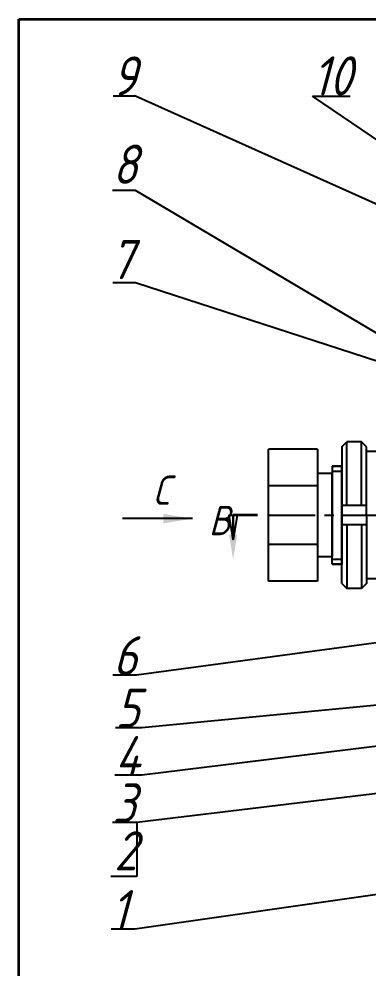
# Model space of a CAD drawing. Header units: millimetres. Extents: x -201 to 1014, y 169 to 592.
# Drawn here: x -200.8 to -129.3, y 358.4 to 552.8 of the extents above; entities that cross this region are included whole.
import ezdxf

# ---------------------------------------------------------------- set-up
doc = ezdxf.new("R2010")
doc.units = ezdxf.units.MM
doc.header["$LTSCALE"] = 0.3
doc.linetypes.add('CENTER', pattern=[50.8, 31.75, -6.35, 6.35, -6.35])
for name, color, linetype in [('center', 7, 'CENTER'), ('xi', 7, 'Continuous'), ('xishi', 7, 'Continuous')]:
    doc.layers.add(name, color=color, linetype=linetype)
doc.layers.add('cushi', color=7, linetype='Continuous', lineweight=35)
doc.styles.get("Standard").update_dxf_attribs({"font": 'gbeitc.shx', "height": 4, "bigfont": 'gbcbig.shx'})
doc.dimstyles.new('ISO-25', dxfattribs={"dimtxt": 6, "dimasz": 5, "dimexe": 1.25, "dimexo": 0.625, "dimtad": 1, "dimtxsty": 'Standard', "dimcen": 2.5, "dimadec": 0, "dimazin": 0, "dimtfac": 1, "dimtmove": 0, "dimatfit": 3, "dimfxl": 0, "dimarcsym": 0})

msp = doc.modelspace()

# ---------------------------------------------------------------- linework, layer by layer
for p, q in [((-139.647, 464.762), (-149.647, 464.762)), ((-149.647, 437.762), (-149.647, 464.762)), ((-139.647, 464.762), (-139.647, 437.762)), ((-134.647, 465.262), (-133.647, 466.262)), ((-134.647, 465.262), (-134.647, 451.262)), ((-130.647, 466.262), (-133.647, 466.262)), ((-133.647, 453.262), (-133.647, 466.262)), ((-129.647, 465.262), (-130.647, 466.262)), ((-130.647, 453.262), (-130.647, 466.262)), ((-129.647, 451.262), (-129.647, 465.262)), ((-124.147, 464.262), (-129.647, 464.262)), ((-134.647, 461.262), (-136.647, 461.262)), ((-136.647, 461.262), (-136.647, 451.262)), ((-134.647, 451.262), (-134.647, 461.262)), ((-136.647, 459.762), (-139.647, 459.762)), ((-136.647, 451.262), (-136.647, 459.762)), ((-139.647, 457.262), (-149.647, 457.262)), ((-129.647, 453.262), (-134.647, 453.262)), ((-136.647, 451.262), (-136.647, 442.762)), ((-136.647, 441.262), (-136.647, 451.262)), ((-134.647, 451.262), (-134.647, 441.262)), ((-134.647, 437.262), (-134.647, 451.262)), ((-129.647, 451.262), (-129.647, 449.262)), ((-129.647, 451.262), (-129.647, 437.262)), ((-129.647, 449.262), (-134.647, 449.262)), ((-133.647, 449.262), (-133.647, 436.262)), ((-130.647, 449.262), (-130.647, 436.262)), ((-139.647, 445.262), (-149.647, 445.262)), ((-136.647, 442.762), (-139.647, 442.762)), ((-134.647, 441.262), (-136.647, 441.262)), ((-139.647, 437.762), (-149.647, 437.762)), ((-124.147, 438.262), (-129.647, 438.262)), ((-134.647, 437.262), (-133.647, 436.262)), ((-130.647, 436.262), (-133.647, 436.262)), ((-129.647, 437.262), (-130.647, 436.262))]:
    msp.add_line(p, q)
at = {"layer": 'center'}
msp.add_line((-149.647, 451.262), (-67.367, 451.262), dxfattribs=at)
at = {"layer": 'cushi'}
for p, q in [((-200.757, 552.761), (387.048, 552.761)), ((-200.757, 168.761), (-200.757, 552.761)), ((-151.916, 451.262), (-156.916, 451.262))]:
    msp.add_line(p, q, dxfattribs=at)
at = {"layer": 'xi'}
for p, q in [((-105.981, 505.208), (-176.912, 536.951)), ((-136.647, 461.262), (-134.647, 461.262)), ((-136.647, 460.262), (-134.647, 460.262)), ((-136.647, 442.262), (-134.647, 442.262)), ((-136.647, 441.262), (-134.647, 441.262)), ((-176.663, 388.372), (-176.663, 377.311)), ((-176.663, 377.311), (-181.946, 377.311))]:
    msp.add_line(p, q, dxfattribs=at)
msp.add_solid([(-157.749, 447.243), (-156.083, 447.243), (-156.916, 442.243)], dxfattribs=at)

# ---------------------------------------------------------------- texts
for s, height, p in [('9', 8, (-181.742, 537.096)), ('10', 8, (-140.697, 537.119)), ('8', 8, (-181.637, 519.046)), ('7', 8, (-182.15, 499.549)), ('C', 6, (-173.498, 453.364)), ('B', 6, (-161.886, 447.16)), ('6', 8, (-181.519, 418.501)), ('5', 8, (-181.031, 407.76)), ('4', 8, (-181.106, 398.05)), ('3', 8, (-181.622, 388.372)), ('2', 8, (-181.269, 378.59)), ('1', 8, (-181.91, 366.557))]:
    msp.add_text(s, height=height, dxfattribs=at).set_placement(p)

# ---------------------------------------------------------------- leaders
for points, override in [([(-100.151, 509.475), (-140.697, 536.951), (-132.997, 536.951)], {"dimgap": 0.625, "dimtad": 0, "dimldrblk": 'None'}), ([(-165.239, 450.543), (-179.594, 450.543)], {"dimasz": 6, "dimgap": 0.625, "dimtad": 0}), ([(-156.916, 446.262), (-156.916, 451.262)], {"dimgap": 0.625, "dimtad": 0, "dimldrblk": 'ClosedBlank'}), ([(-156.916, 451.262), (-156.916, 446.262)], {"dimgap": 0.625, "dimtad": 0, "dimldrblk": 'None'}), ([(-98.639, 415.159), (-175.609, 407.76), (-181.031, 407.76)], {"dimgap": 0.625, "dimtad": 0, "dimldrblk": 'DotSmall'}), ([(-110.422, 406.051), (-175.631, 398.05), (-181.106, 398.05)], {"dimgap": 0.625, "dimtad": 0, "dimldrblk": 'DotSmall'}), ([(-90.117, 379.021), (-177.024, 366.557), (-181.91, 366.557)], {"dimgap": 0.625, "dimtad": 0, "dimldrblk": 'DotSmall'})]:
    msp.add_leader(points, dimstyle='ISO-25', override=override, dxfattribs=at)
at = {"layer": 'xishi'}
for points in [[(-105.981, 505.208), (-176.912, 536.951), (-181.454, 536.951)], [(-111.465, 478.931), (-176.912, 517.678), (-181.647, 517.669)], [(-87.365, 469.725), (-176.912, 498.787), (-181.519, 498.787)], [(-111.937, 427.235), (-176.675, 418.501), (-181.519, 418.501)], [(-115.089, 395.804), (-176.663, 388.372), (-181.622, 388.372)]]:
    msp.add_leader(points, dimstyle='ISO-25', override={"dimgap": 0.625, "dimtad": 0, "dimldrblk": 'DotSmall'}, dxfattribs=at)

doc.saveas('drawing.dxf')
